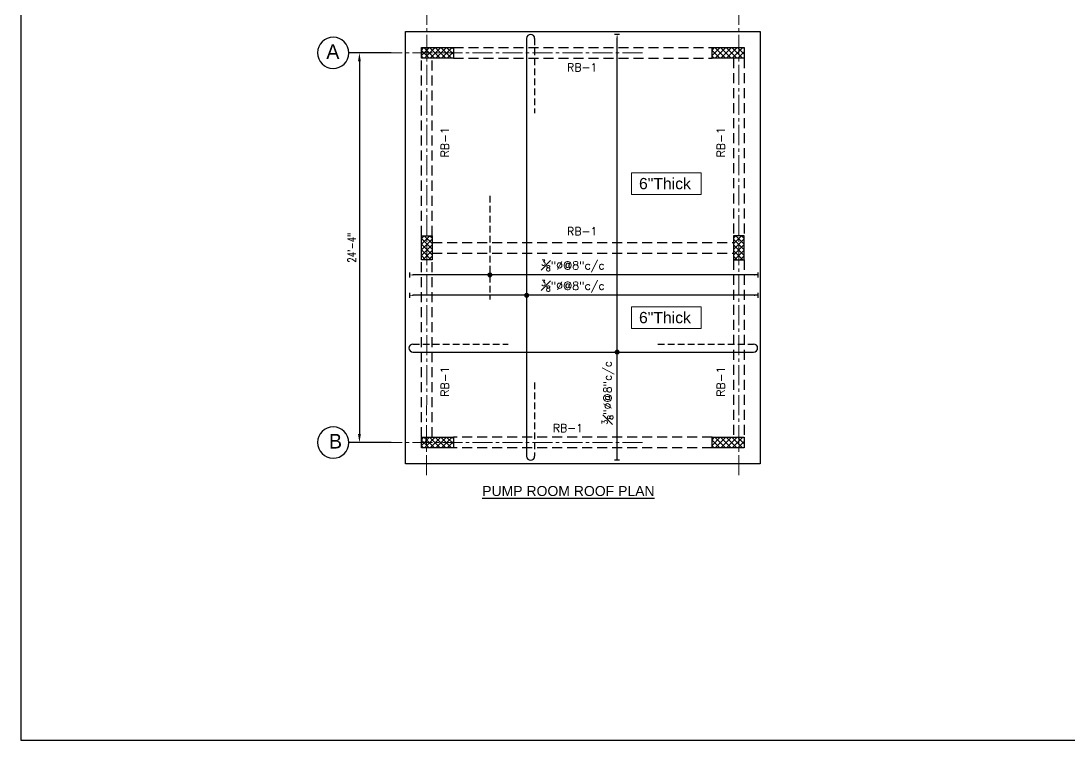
# Model space of a CAD drawing. Extents: x 645203 to 647955, y -185618 to -184623.
# Drawn here: x 645203 to 645989, y -185618 to -185080 of the extents above; entities that cross this region are included whole.
import ezdxf

# ---------------------------------------------------------------- set-up
doc = ezdxf.new("R2010")
doc.units = 0
doc.header["$LTSCALE"] = 20
doc.header["$MEASUREMENT"] = 0
doc.header["$PDMODE"] = 32
doc.linetypes.add('CENTER2', pattern=[1.125, 0.75, -0.125, 0.125, -0.125])
doc.linetypes.add('HIDDEN', pattern=[0.375, 0.25, -0.125])
doc.layers.get('DEFPOINTS').update_dxf_attribs({"linetype": 'CONTINUOUS'})
doc.layers.add('03--GRID', color=252, linetype='CENTER2', lineweight=18)
for name, color, linetype in [('A-TYP-BEAM TEXT', 2, 'CONTINUOUS'), ('A-TYP-DIM', 1, 'CONTINUOUS'), ('A-TYP-HATCH-COL.', 9, 'CONTINUOUS'), ('A-TYP-M-TOP-STEEL', 6, 'HIDDEN'), ('A-TYP-N-TEXT', 2, 'CONTINUOUS'), ('A-TYP-REIN-ARROW', 1, 'CONTINUOUS'), ('A-TYP-ST-DONUT', 6, 'CONTINUOUS'), ('A-TYP-THK-MARK', 2, 'CONTINUOUS'), ('BEAM', 4, 'HIDDEN'), ('COL', 6, 'CONTINUOUS'), ('Columns', 6, 'CONTINUOUS'), ('GRID CIRCLE', 2, 'CONTINUOUS'), ('GROUND LEVEL', 8, 'CONTINUOUS'), ('S-TX-BEAM-HEADING', 5, 'CONTINUOUS'), ('ST-TIEBAR', 1, 'CONTINUOUS')]:
    doc.layers.add(name, color=color, linetype=linetype)
doc.styles.add('arial', font='arial.ttf')
doc.styles.add('QASIM', font='arial.ttf')
doc.styles.add('rizwan', font='romans.shx', dxfattribs={"width": 0.75})
doc.styles.add('style1', font='romans.shx')
doc.styles.add('STYLE4', font='romans.shx')
doc.dimstyles.new('STYLE-64', dxfattribs={"dimscale": 64, "dimtxt": 0.09375, "dimasz": 0.09375, "dimexe": 0.0625, "dimexo": 0.0625, "dimgap": 0.03125, "dimtad": 1, "dimzin": 3, "dimdsep": 46, "dimlunit": 4, "dimtxsty": 'rizwan', "dimcen": 0.125, "dimdle": 4, "dimclrd": 1, "dimclre": 1, "dimclrt": 2, "dimadec": 0, "dimazin": 0, "dimtfac": 0.5, "dimtix": 1, "dimtmove": 2, "dimatfit": 3, "dimfxl": 0, "dimfrac": 1, "dimtolj": 1, "dimtzin": 3, "dimarcsym": 0})

# ---------------------------------------------------------------- blocks, each defined once
blk = doc.blocks.new('TIE')
at = {"layer": 'A-TYP-REIN-ARROW', "color": 6, "ltscale": 1.5}
blk.add_line((0, 3.8), (0, -3.8), dxfattribs=at)
at = {"layer": 'A-TYP-REIN-ARROW', "ltscale": 1.5}
blk.add_solid([(-5.8, 1), (-5.8, -1), (0, 0)], dxfattribs=at)
blk = doc.blocks.new('AR-MARK')
at = {"layer": 'ST-TIEBAR', "linetype": 'Continuous', "ltscale": 1.5, "xscale": -0.0078125, "yscale": 0.0078125, "zscale": 0.0078125, "rotation": 270}
blk.add_blockref('TIE', (0, 0), dxfattribs=at)
blk = doc.blocks.new('1-donut')
at = {"layer": 'A-TYP-ST-DONUT', "linetype": 'Continuous', "ltscale": 1.5, "const_width": 0.0195}
blk.add_lwpolyline([(0.0098, 0, -1), (-0.0098, 0, -1)], format="xyb", close=True, dxfattribs=at)
blk = doc.blocks.new('SLAB-THK.MARK')
at = {"layer": 'A-TYP-N-TEXT', "lineweight": 0, "ltscale": 1.5}
blk.add_lwpolyline([(0, 0), (0.727, 0), (0.727, -0.227), (0, -0.227)], close=True, dxfattribs=at)
at = {"layer": 'A-TYP-N-TEXT', "lineweight": 0, "ltscale": 1.5, "style": 'QASIM'}
blk.add_attdef('24"THICK', (0.035, -0.171), '', height=0.117, dxfattribs=at)
blk = doc.blocks.new('*D138')
at = {"layer": 'A-TYP-DIM', "color": 1, "lineweight": -2, "ltscale": 1.5, "transparency": 16777216}
for p, q in [((645456.56, -185103.56), (645453.01, -185103.56)), ((645457.01, -185109.96), (645457.01, -185389.16)), ((645456.88, -185395.56), (645453.01, -185395.56))]:
    blk.add_line(p, q, dxfattribs=at)
at = {"layer": 'A-TYP-DIM', "color": 1, "ltscale": 1.5, "transparency": 16777216}
for points in [[(645455.94, -185109.96), (645458.08, -185109.96), (645457.01, -185103.56)], [(645455.94, -185389.16), (645458.08, -185389.16), (645457.01, -185395.56)]]:
    blk.add_solid(points, dxfattribs=at)
at = {"layer": 'DEFPOINTS', "color": 0, "ltscale": 1.5, "transparency": 16777216}
for p in [(645464.56, -185103.56), (645457.01, -185395.56), (645464.88, -185395.56)]:
    blk.add_point(p, dxfattribs=at)
at = {"layer": 'A-TYP-DIM', "color": 2, "ltscale": 1.5, "transparency": 16777216, "insert": (645451.29, -185249.56), "char_height": 6.25, "attachment_point": 5, "rotation": 90, "style": 'rizwan'}
blk.add_mtext('\\A1;24\'-4"', dxfattribs=at)

msp = doc.modelspace()

# ---------------------------------------------------------------- hatches: boundary and pattern name
at = {"layer": 'GROUND LEVEL'}
h = msp.add_hatch(dxfattribs=at)
h.set_pattern_fill('ANSI37', color=256, scale=24, angle=-90, style=0)
h.set_pattern_definition([(315, (646364.481, -184957.3774), (2.12132, 2.12132), []), (45, (646364.481, -184957.3774), (-2.12132, 2.12132), [])])
h.paths.add_polyline_path([(645527.44962, -185099.55961), (645527.44962, -185107.55961), (645503.44962, -185107.55961), (645503.44962, -185099.55961)])
h = msp.add_hatch(dxfattribs=at)
h.set_pattern_fill('ANSI37', color=256, scale=24, angle=-90, style=0)
h.set_pattern_definition([(315, (646582.481, -184957.3774), (2.12132, 2.12132), []), (45, (646582.481, -184957.3774), (-2.12132, 2.12132), [])])
h.paths.add_polyline_path([(645745.44962, -185099.55961), (645745.44962, -185107.55961), (645721.44962, -185107.55961), (645721.44962, -185099.55961)])
h = msp.add_hatch(dxfattribs=at)
h.set_pattern_fill('ANSI37', color=256, scale=24, style=0)
h.set_pattern_definition([(45, (645361.2674, -184400.5282), (-2.12132, 2.12132), []), (135, (645361.2674, -184400.5282), (-2.12132, -2.12132), [])])
h.paths.add_polyline_path([(645503.44962, -185240.55961), (645511.44962, -185240.55961), (645511.44962, -185258.55961), (645503.44962, -185258.55961)])
h = msp.add_hatch(dxfattribs=at)
h.set_pattern_fill('ANSI37', color=256, scale=24, style=0)
h.set_pattern_definition([(45, (645353.1377, -184400.5282), (-2.12132, 2.12132), []), (135, (645353.1377, -184400.5282), (-2.12132, -2.12132), [])])
h.paths.add_polyline_path([(645745.44962, -185240.55961), (645737.44962, -185240.55961), (645737.44962, -185258.55961), (645745.44962, -185258.55961)])
h = msp.add_hatch(dxfattribs=at)
h.set_pattern_fill('ANSI37', color=256, scale=24, angle=-90, style=0)
h.set_pattern_definition([(315, (646364.481, -185249.3774), (2.12132, 2.12132), []), (45, (646364.481, -185249.3774), (-2.12132, 2.12132), [])])
h.paths.add_polyline_path([(645527.44962, -185391.55961), (645527.44962, -185399.55961), (645503.44962, -185399.55961), (645503.44962, -185391.55961)])
h = msp.add_hatch(dxfattribs=at)
h.set_pattern_fill('ANSI37', color=256, scale=24, angle=-90, style=0)
h.set_pattern_definition([(315, (646582.481, -185249.3774), (2.12132, 2.12132), []), (45, (646582.481, -185249.3774), (-2.12132, 2.12132), [])])
h.paths.add_polyline_path([(645745.44962, -185391.55961), (645745.44962, -185399.55961), (645721.44962, -185399.55961), (645721.44962, -185391.55961)])

# ---------------------------------------------------------------- linework, layer by layer
at = {"layer": '03--GRID'}
for p, q in [((645507.40163, -185420.09567), (645507.46268, -185061.66429)), ((645741.40163, -185420.09567), (645741.46268, -185061.66429)), ((645669.16621, -185103.55961), (645464.87626, -185103.55961)), ((645669.16621, -185395.55961), (645464.87626, -185395.55961))]:
    msp.add_line(p, q, dxfattribs=at)
at = {"layer": 'A-TYP-DIM', "ltscale": 1.5}
for p, q in [((645650.17595, -185408.55961), (645650.17592, -185092.41158)), ((645755.74062, -185269.96406), (645497.32962, -185269.964)), ((645755.74062, -185285.22538), (645497.32962, -185285.22533))]:
    msp.add_line(p, q, dxfattribs=at)
at = {"layer": 'A-TYP-M-TOP-STEEL', "linetype": 'HIDDEN'}
for p, q in [((645588.36555, -185092.69562), (645588.36555, -185148.70921)), ((645554.7774, -185210.68461), (645554.7774, -185288.43461)), ((645497.11986, -185321.77437), (645568.44962, -185321.77437)), ((645680.79465, -185321.77437), (645752.54066, -185321.77437)), ((645588.36555, -185350.49465), (645588.36555, -185405.81584))]:
    msp.add_line(p, q, dxfattribs=at)
at = {"layer": 'BEAM', "color": 2, "linetype": 'HIDDEN', "ltscale": 1.5}
for p, q in [((645527.44962, -185099.55961), (645721.44962, -185099.55961)), ((645503.44962, -185240.55961), (645503.44962, -185107.55961)), ((645511.44962, -185240.55961), (645511.44962, -185107.55961)), ((645527.44962, -185107.55961), (645721.44962, -185107.55961)), ((645737.44962, -185107.55961), (645737.44962, -185240.55961)), ((645745.44962, -185107.55961), (645745.44962, -185240.55961)), ((645511.44962, -185245.55961), (645737.44962, -185245.55961)), ((645511.44962, -185253.55961), (645737.44962, -185253.55961)), ((645503.44962, -185391.55961), (645503.44962, -185258.55961)), ((645511.44962, -185391.55961), (645511.44962, -185258.55961)), ((645737.44962, -185258.55961), (645737.44962, -185391.55961)), ((645745.44962, -185258.55961), (645745.44962, -185391.55961)), ((645721.44962, -185391.55961), (645527.44962, -185391.55961)), ((645721.44962, -185399.55961), (645527.44962, -185399.55961))]:
    msp.add_line(p, q, dxfattribs=at)
at = {"layer": 'BEAM', "color": 6, "linetype": 'Continuous'}
for points in [[(645527.44962, -185099.55961), (645527.44962, -185107.55961), (645503.44962, -185107.55961), (645503.44962, -185099.55961)], [(645745.44962, -185099.55961), (645745.44962, -185107.55961), (645721.44962, -185107.55961), (645721.44962, -185099.55961)], [(645503.44962, -185240.55961), (645511.44962, -185240.55961), (645511.44962, -185258.55961), (645503.44962, -185258.55961)], [(645745.44962, -185240.55961), (645737.44962, -185240.55961), (645737.44962, -185258.55961), (645745.44962, -185258.55961)], [(645527.44962, -185391.55961), (645527.44962, -185399.55961), (645503.44962, -185399.55961), (645503.44962, -185391.55961)], [(645745.44962, -185391.55961), (645745.44962, -185399.55961), (645721.44962, -185399.55961), (645721.44962, -185391.55961)]]:
    msp.add_lwpolyline(points, close=True, dxfattribs=at)
at = {"layer": 'COL'}
msp.add_lwpolyline([(645491.44962, -185087.55961), (645757.44962, -185087.55961), (645757.44962, -185411.55961), (645491.44962, -185411.55961)], close=True, dxfattribs=at)
at = {"layer": 'Columns', "linetype": 'Continuous'}
for p, q in [((645582.36555, -185092.69562), (645582.36555, -185405.81584)), ((645497.11986, -185327.77437), (645752.54066, -185327.77437))]:
    msp.add_line(p, q, dxfattribs=at)
for centre, start, end in [((645585.36555, -185092.69562), 0, 180), ((645497.11986, -185324.77437), 90, 270), ((645752.54066, -185324.77437), 270, 90), ((645585.36555, -185405.81584), 180, 0)]:
    msp.add_arc(centre, 3, start, end, dxfattribs=at)
at = {"layer": 'DEFPOINTS'}
msp.add_lwpolyline([(645203.2732, -185618.47393), (647955.22679, -185618.47393), (647955.22679, -184753.17991), (645203.2732, -184753.17991)], close=True, dxfattribs=at)
at = {"layer": 'GRID CIRCLE'}
for points in [[(645480.71814, -185103.55961), (645449.03438, -185103.55961, 309.301786002), (645449.03341, -185103.71091)], [(645480.71814, -185395.55961), (645449.03438, -185395.55961, 309.301786002), (645449.03341, -185395.71091)]]:
    msp.add_lwpolyline(points, format="xyb", dxfattribs=at)

# ---------------------------------------------------------------- block references
at = {"layer": 'A-TYP-HATCH-COL.'}
for p, xscale, yscale, zscale, rotation in [((645554.7774, -185269.96402), -96, 96, 96, 269.9999877289034), ((645582.36555, -185285.22535), -96, 96, 96, 269.9999877289034), ((645650.17593, -185327.77437), 96.00000000000001, 96.00000000000001, 96.00000000000001, 180.0000122710966)]:
    msp.add_blockref('1-donut', p, dxfattribs=dict(at, xscale=xscale, yscale=yscale, zscale=zscale, rotation=rotation))
at = {"layer": 'A-TYP-REIN-ARROW'}
for p, xscale, yscale, zscale, rotation in [((645650.17592, -185089.53158), -63.99999999999972, 63.99999999999976, 63.99999999999974, 1.227109653889613e-05), ((645494.44962, -185269.96402), 63.99999999999971, 63.99999999999971, 63.99999999999971, 89.99998772890345), ((645755.74062, -185269.96402), -63.99999999999969, 63.99999999999974, 63.99999999999974, 270.0000122710966), ((645494.44962, -185285.22535), 63.99999999999972, 63.99999999999972, 63.99999999999972, 89.99998772890345), ((645755.74062, -185285.22535), -63.99999999999969, 63.99999999999974, 63.99999999999974, 270.0000122710966), ((645650.17592, -185408.55961), 63.9999999999997, 63.9999999999997, 63.9999999999997, 179.9999877289034)]:
    msp.add_blockref('AR-MARK', p, dxfattribs=dict(at, xscale=xscale, yscale=yscale, zscale=zscale, rotation=rotation))
at = {"layer": 'A-TYP-THK-MARK'}
ref = msp.add_blockref('SLAB-THK.MARK', (645660.88384, -185193.43336), dxfattribs=dict(at, xscale=72, yscale=72, zscale=72))
ref.add_attrib('24"THICK', '6"Thick', (645666.59238, -185205.71515), dxfattribs={"lineweight": 0, "ltscale": 1.5, "height": 8.4375, "style": 'QASIM'})
ref = msp.add_blockref('SLAB-THK.MARK', (645660.88384, -185293.83896), dxfattribs=dict(at, xscale=72, yscale=72, zscale=72))
ref.add_attrib('24"THICK', '6"Thick', (645666.59238, -185306.12074), dxfattribs={"lineweight": 0, "ltscale": 1.5, "height": 8.4375, "style": 'QASIM'})

# ---------------------------------------------------------------- texts
at = {"layer": 'A-TYP-BEAM TEXT', "color": 2, "char_height": 6, "attachment_point": 5, "style": 'STYLE4'}
for s, insert in [('\\A1;RB-1', (645624.0066, -185114.41782)), ('\\A1;RB-1', (645624.0066, -185237.26254)), ('\\A1;{\\H0.7x;\\S3#8;}"%%C@8"c/c', (645616.94529, -185263.22165)), ('\\A1;{\\H0.7x;\\S3#8;}"%%C@8"c/c', (645616.94529, -185278.48297)), ('\\A1;RB-1', (645613.34458, -185384.70139))]:
    msp.add_mtext(s, dxfattribs=dict(at, insert=insert))
at = {"layer": 'A-TYP-BEAM TEXT', "color": 2, "char_height": 6, "attachment_point": 5, "rotation": 90, "style": 'STYLE4'}
for s, insert in [('\\A1;RB-1', (645520.98834, -185170.57416)), ('\\A1;RB-1', (645727.9109, -185170.57416)), ('\\A1;{\\H0.7x;\\S3#8;}"%%C@8"c/c', (645643.43354, -185358.29903)), ('\\A1;RB-1', (645520.98834, -185349.93688)), ('\\A1;RB-1', (645727.9109, -185349.93688))]:
    msp.add_mtext(s, dxfattribs=dict(at, insert=insert))
at = {"layer": 'GRID CIRCLE', "char_height": 10.92, "attachment_point": 1, "style": 'style1'}
for s, insert in [('\\pi-0.06964;{\\fCentury Gothic|b0|i0|c0|p34;A}', (645432.2761, -185097.11021)), ('\\pi1.91987;{\\fCentury Gothic|b0|i0|c0|p34;B}', (645432.2761, -185389.11021))]:
    msp.add_mtext_dynamic_manual_height_columns(s, width=10.3798532, gutter_width=60, heights=[0], dxfattribs=dict(at, insert=insert))
at = {"layer": 'S-TX-BEAM-HEADING', "color": 3, "style": 'arial'}
msp.add_text('%%UPUMP ROOM ROOF PLAN', height=7.5, dxfattribs=at).set_placement((645549.05356, -185435.62021))

# ---------------------------------------------------------------- dimensions: what is measured, and where the dimension line sits
at = {"layer": 'A-TYP-DIM', "ltscale": 1.5}
dim = msp.add_linear_dim(base=(645457.00945, -185395.55961), p1=(645464.55935, -185103.55961), p2=(645464.87626, -185395.55961), angle=90, dimstyle='STYLE-64', override={"dimscale": 64, "dimtxt": 0.097656, "dimasz": 0.1, "dimexo": 0.125, "dimdec": 0, "dimlfac": 1, "dimtmove": 0, "dimatfit": 2}, dxfattribs=at)
dim.commit()
dim.dimension.update_dxf_attribs({"geometry": '*D138', "text_midpoint": (645451.28921, -185249.55961)})

doc.saveas('drawing.dxf')
